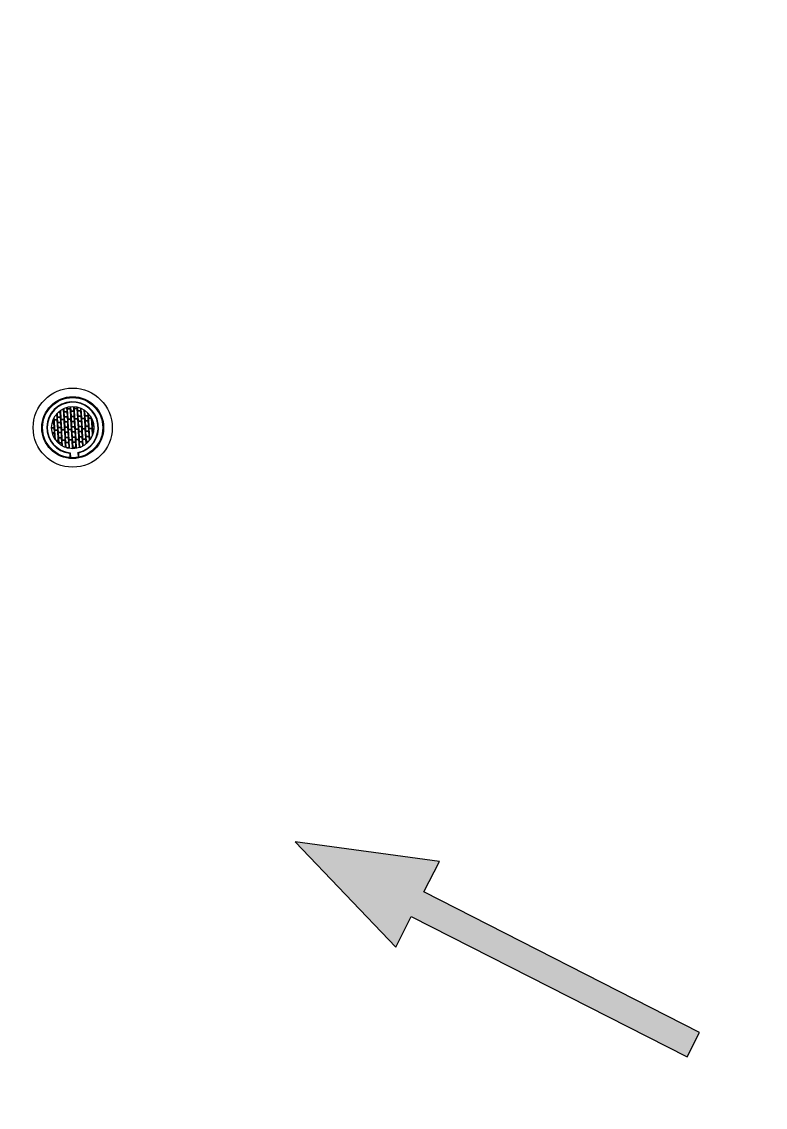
# Model space of a CAD drawing. Extents: x 661203 to 661848, y 2264651 to 2264858.
# Drawn here: x 661278.52 to 661289.35, y 2264752.57 to 2264768.38 of the extents above; entities that cross this region are included whole.
import ezdxf

# ---------------------------------------------------------------- set-up
doc = ezdxf.new("R2010")
doc.units = 0
for name, color, linetype in [('JARDINERA', 3, 'Continuous'), ('LINEA SEPADORA DE CARRIL', 7, 'Continuous'), ('POZOS', 30, 'Continuous'), ('Registros', 150, 'Continuous')]:
    doc.layers.add(name, color=color, linetype=linetype)

# ---------------------------------------------------------------- blocks, each defined once
blk = doc.blocks.new('A$C79337726')
h = blk.add_hatch()
h.set_pattern_fill('AR-BRELM', color=11, scale=0.0615600000009505, angle=-269.6686237801115, style=0)
h.set_pattern_definition([(93.05495873659353, (-938.1756785236064, -6360.846853648778), (0.3278943976364115, 0.0174996169062599), [0.4693950000072462, -0.0230850000003564]), (93.05495873659353, (-938.0373653640272, -6360.839471919928), (0.3278943976364115, 0.0174996169062599), [0.4693950000072462, -0.0230850000003564]), (93.05495873659353, (-938.0182928614087, -6360.715158808975), (0.3278943976364115, 0.0174996169062599), [0.2231550000034448, -0.0230850000003564]), (93.05495873659353, (-937.8799797007813, -6360.70777707966), (0.3278943976364115, 0.0174996169062599), [0.2231550000034448, -0.0230850000003564]), (3.054958736593648, (-938.1756785236064, -6360.846853648778), (0.0262461445913159, -0.4917801239391248), [0.1385100000021383, -0.1898510400029309]), (3.054958736593648, (-938.1744482350766, -6360.869905840605), (0.0262461445913159, -0.4917801239391248), [0.1385100000021383, -0.1898510400029309]), (3.054958736593648, (-938.0182928614087, -6360.715158808975), (0.0131230722956579, -0.2458900619695624), [0.1385100000021383, -0.1898510400029309]), (3.054958736593648, (-938.0170625725297, -6360.738211000803), (0.0131230722956579, -0.2458900619695624), [0.1385100000021383, -0.1898510400029309])])
h.paths.add_polyline_path([(2.864110234309918, 1.643571695778518, 1), (0.9116298545850441, 2.132077744230628, 1)])
at = {"color": 11, "elevation": 1672.650000077382}
for points in [[(1.747540447278879, 0.66359777841717), (1.758618302643299, 0.4560294263064863)], [(1.767116912407799, 0.6821504980325699), (1.779126508161424, 0.4571239417418839)], [(2.136264604399911, 0.7018517930991948), (2.148274198872968, 0.4768252377398312)], [(2.157704547862521, 0.6854881052859128), (2.168782404391095, 0.4779197536408902)]]:
    blk.add_lwpolyline(points, dxfattribs=at)
at = {"color": 12}
blk.add_circle((1.887870044796726, 1.887824720237404, 1672.650000077382), 1.887840000029139, dxfattribs=at)
at = {"color": 11}
for radius in [1.477440000022803, 1.437617394214154, 1.006332175949907]:
    blk.add_circle((1.887870044796726, 1.887824720237404, 1672.650000077382), radius, dxfattribs=at)
for radius, start, end in [(1.232243480754989, 282.6490269670247, 263.4608905168645), (1.211706089409071, 281.8292483802053, 264.2806691018278)]:
    blk.add_arc((1.887870044796726, 1.887824720237404, 1672.650000077382), radius, start, end, dxfattribs=at)
blk = doc.blocks.new('REGISTRO')
at = {"layer": 'POZOS', "xscale": 7322.654461596115, "yscale": 7322.654461596115, "zscale": 7322.654461596115}
blk.add_blockref('A$C79337726', (-13824.22000644441, -13823.88811035785, -12248237.98575538), dxfattribs=at)
blk = doc.blocks.new('FLECHA')
h = blk.add_hatch(color=7)
h.dxf.hatch_style = 1
h.paths.add_polyline_path([(0.9000000000232831, 3), (0.2000000000698492, 5), (-0.5, 3), (0, 3), (0, -1.507737790474437), (0.4000000000232831, -1.507737790474437), (0.4000000000232831, 3)])
at = {"layer": 'LINEA SEPADORA DE CARRIL'}
h = blk.add_hatch(dxfattribs=at)
h.set_pattern_fill('ANGLE', color=256)
h.set_pattern_definition([(0, (-667028.0613379196, -2268526.139070757), (0, 6.985), [5.08, -1.905]), (90, (-667028.0613379196, -2268526.139070757), (-6.985, 4.276937690724653e-16), [5.08, -1.905])])
h.paths.add_polyline_path([(0.2000000000698492, 5), (-0.5, 3), (0, 3), (0, 0), (0.4000000000232831, 0), (0.4000000000232831, 3), (0.9000000000232831, 3)])
blk.add_lwpolyline([(0.9000000000232831, 3), (0.2000000000698492, 5), (-0.5, 3), (0, 3), (0, -1.507737790474437), (0.4000000000232831, -1.507737790474437), (0.4000000000232831, 3)], close=True, dxfattribs=at)

msp = doc.modelspace()

# ---------------------------------------------------------------- linework, layer by layer
msp.add_circle((661269.6132324478, 2264767.815110694, -1608.032), 66.5037042774781)

# ---------------------------------------------------------------- block references
at = {"layer": 'JARDINERA', "rotation": 63}
msp.add_blockref('FLECHA', (661286.8642364719, 2264753.985209673), dxfattribs=at)
at = {"layer": 'Registros', "xscale": 4.16601542383e-05, "yscale": 4.16601542383e-05, "zscale": 4.16601542383e-05}
msp.add_blockref('REGISTRO', (661279.2611174454, 2264762.464863359, -37.36400000000003), dxfattribs=at)

doc.saveas('drawing.dxf')
